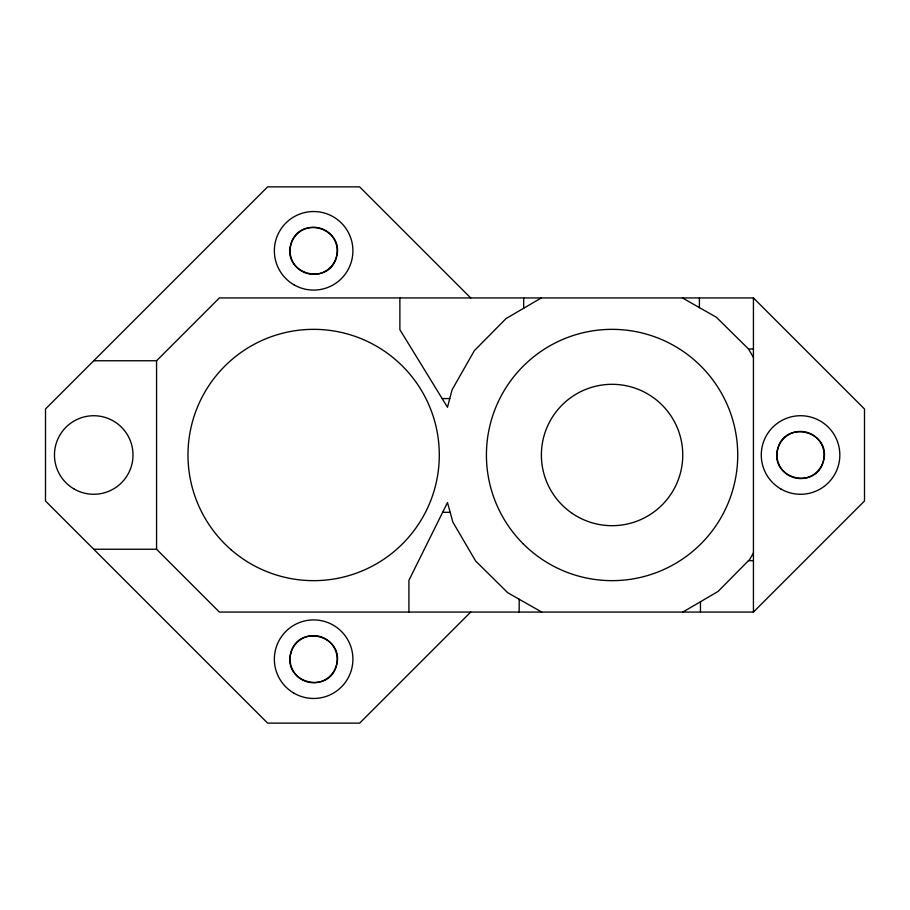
<?xml version="1.0" encoding="UTF-8"?>
<svg xmlns="http://www.w3.org/2000/svg" width="910" height="910" viewBox="0 0 910 910"><rect width="100%" height="100%" fill="white"/><g stroke="black" fill="none" stroke-linecap="round" stroke-linejoin="round"><path stroke-width="1.36" d="M753.434 552.927L749.783 559.343L718.081 591.432L682.83 612.066M156.565 360.758L219.39 297.934L753.434 297.934L864.5 409L864.5 501L753.434 612.066L219.39 612.066L156.565 549.242L156.565 360.758L93.741 360.758M470.709 612.066L359.643 723.131L267.631 723.131L45.5 501L45.5 409L267.631 186.868L359.643 186.868L470.709 297.934M541.313 297.934L506.051 318.568L474.36 350.657L452.042 389.855L447.492 407.282L399.877 329.659L399.877 297.934M682.409 297.934L716.409 317.283L748.498 348.985L753.434 348.985M442.146 398.569L449.767 398.569M442.647 512.319L450.166 512.319M93.741 549.242L156.565 549.242M748.498 560.64L753.434 560.64M541.734 612.066L507.723 592.717L475.646 561.015L452.85 522.09L447.492 502.548L408.909 580.341L408.909 612.066M748.498 348.985L753.434 357.414M753.434 297.934L753.434 612.066M700.461 601.749L700.461 612.066M699.415 297.934L699.415 307.603M523.682 297.934L523.682 308.251M519.178 599.235L519.178 612.066M290.711 244.665C282.498 274.331 328.828 286.764 336.563 256.95C344.776 227.284 298.435 214.851 290.711 244.665M290.711 653.05C282.498 682.716 328.828 695.149 336.563 665.335C344.776 635.669 298.435 623.236 290.711 653.05M777.629 448.858C769.416 478.524 815.758 490.956 823.482 461.142C831.694 431.476 785.353 419.044 777.629 448.858M572.379 513.49A70.684 70.684 0 0 0 682.568 460.13A70.684 70.684 0 0 0 581.262 391.38A70.684 70.684 0 0 0 572.379 513.49M231.356 549.97A125.66 125.66 0 0 0 437.027 478.774A125.66 125.66 0 0 0 272.522 336.256A125.66 125.66 0 0 0 231.356 549.97M523.216 543.85A125.66 125.66 0 0 0 733.449 487.521A125.66 125.66 0 0 0 579.545 333.629A125.66 125.66 0 0 0 523.216 543.85M780.916 489.011A39.267 39.267 0 0 0 839.828 455A39.267 39.267 0 0 0 780.916 420.989A39.267 39.267 0 0 0 780.916 489.011M784.784 472.506A23.558 23.558 0 0 0 823.595 459.903A23.558 23.558 0 0 0 793.281 432.591A23.558 23.558 0 0 0 784.784 472.506M293.998 693.204A39.267 39.267 0 0 0 352.909 659.193A39.267 39.267 0 0 0 293.998 625.181A39.267 39.267 0 0 0 293.998 693.204M297.866 676.699A23.558 23.558 0 0 0 336.677 664.095A23.558 23.558 0 0 0 306.363 636.784A23.558 23.558 0 0 0 297.866 676.699M293.998 284.819A39.267 39.267 0 0 0 352.909 250.807A39.267 39.267 0 0 0 293.998 216.796A39.267 39.267 0 0 0 293.998 284.819M297.866 268.313A23.558 23.558 0 0 0 336.677 255.71A23.558 23.558 0 0 0 306.363 228.399A23.558 23.558 0 0 0 297.866 268.313M74.108 489.011A39.267 39.267 0 0 0 133.008 455A39.267 39.267 0 0 0 74.108 420.989A39.267 39.267 0 0 0 74.108 489.011"/></g></svg>
